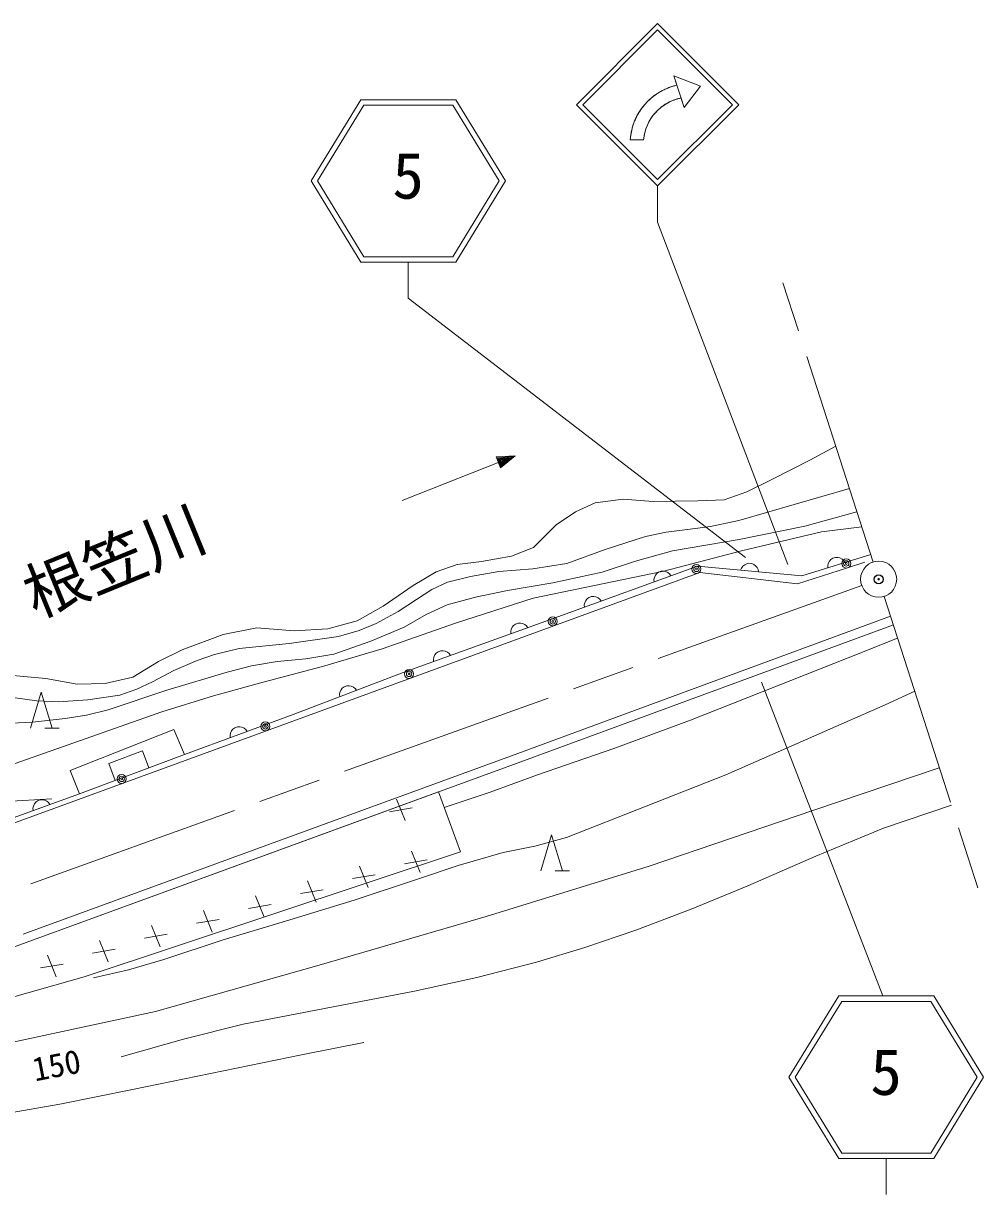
# Model space of a CAD drawing. Units: millimetres, scale not verified. Extents: x 7750 to 680000, y -40250 to 380000.
# Drawn here: x 305439 to 358730, y 249451 to 314479 of the extents above; entities that cross this region are included whole.
import ezdxf
from ezdxf.enums import TextEntityAlignment as Align

# ---------------------------------------------------------------- set-up
doc = ezdxf.new("R2010")
doc.units = ezdxf.units.MM
doc.header["$LTSCALE"] = 1000
doc.header["$PDMODE"] = 32
doc.header["$PDSIZE"] = 500
doc.linetypes.add('CHAIN', pattern=[18.5, 12, -1.5, 3.5, -1.5])
for name, color, linetype, lineweight in [('M-BGD', 7, 'Continuous', 13), ('M-BMK', 2, 'CHAIN', 13), ('M-BMK-SRVR', 3, 'Continuous', 13), ('M-STR-STRC', 7, 'Continuous', 13)]:
    doc.layers.add(name, color=color, linetype=linetype, lineweight=lineweight)
doc.layers.add('M-BMK-HTXT', color=7, linetype='Continuous')
doc.layers.add('M-OTRS', color=6, linetype='Continuous')
doc.styles.add('ＭＳ ゴシック', font='')
doc.styles.get('ＭＳ ゴシック').set_extended_font_data('MS Gothic')

msp = doc.modelspace()

# ---------------------------------------------------------------- linework, layer by layer
at = {"layer": 'M-BGD'}
for p, q in [((349078, 290236), (350524, 291002)), ((326453, 287992), (332728, 290474)), ((332728, 290474), (331680, 290405)), ((331680, 290405), (331915, 289808)), ((332617, 290430), (331740, 290363)), ((331740, 290363), (331931, 289878)), ((332505, 290386), (331799, 290322)), ((331799, 290322), (331946, 289949)), ((332393, 290342), (331858, 290281)), ((331858, 290281), (331961, 290020)), ((331915, 289808), (332728, 290474)), ((332282, 290297), (331917, 290240)), ((331917, 290240), (331976, 290090)), ((331931, 289878), (332617, 290430)), ((331946, 289949), (332505, 290386)), ((331961, 290020), (332393, 290342)), ((331976, 290090), (332282, 290297)), ((332133, 290239), (331977, 290198)), ((331977, 290198), (331991, 290161)), ((331991, 290161), (332133, 290239)), ((347009, 289182), (349078, 290236)), ((345584, 288468), (347009, 289182)), ((344329, 288026), (345584, 288468)), ((336086, 287353), (337172, 287863)), ((337172, 287863), (338732, 288067)), ((338732, 288067), (340394, 287931)), ((340394, 287931), (342871, 287965)), ((342871, 287965), (344329, 288026)), ((335001, 286639), (336086, 287353)), ((333746, 285381), (335001, 286639)), ((330863, 284598), (332525, 284904)), ((332525, 284904), (333746, 285381)), ((352464, 284990), (348648, 283813)), ((350509, 284828), (350356, 284781)), ((350635, 284825), (350509, 284828)), ((350749, 284797), (350635, 284825)), ((328352, 284020), (329506, 284428)), ((329506, 284428), (330863, 284598)), ((342845, 284344), (335107, 281528)), ((348648, 283813), (342845, 284344)), ((345299, 284240), (345248, 284124)), ((345368, 284335), (345299, 284240)), ((345477, 284426), (345368, 284335)), ((345582, 284476), (345477, 284426)), ((345705, 284505), (345582, 284476)), ((345864, 284491), (345705, 284505)), ((345980, 284440), (345864, 284491)), ((346074, 284371), (345980, 284440)), ((346165, 284262), (346074, 284371)), ((346216, 284157), (346165, 284262)), ((351186, 284253), (348396, 283356)), ((350081, 284381), (350078, 284254)), ((350109, 284495), (350081, 284381)), ((350175, 284620), (350109, 284495)), ((350253, 284707), (350175, 284620)), ((350356, 284781), (350253, 284707)), ((350874, 284730), (350749, 284797)), ((350960, 284652), (350874, 284730)), ((351034, 284549), (350960, 284652)), ((352138, 284559), (351186, 284253)), ((342974, 283989), (300227, 268367)), ((327063, 283272), (328352, 284020)), ((340459, 283711), (340437, 283596)), ((340437, 283596), (340440, 283469)), ((340519, 283839), (340459, 283711)), ((340592, 283930), (340519, 283839)), ((340692, 284009), (340592, 283930)), ((340842, 284063), (340692, 284009)), ((340969, 284067), (340842, 284063)), ((341083, 284045), (340969, 284067)), ((341211, 283984), (341083, 284045)), ((341302, 283911), (341211, 283984)), ((341380, 283811), (341302, 283911)), ((348396, 283356), (342974, 283989)), ((346244, 284033), (346216, 284157)), ((325414, 282116), (327063, 283272)), ((336590, 282303), (336568, 282188)), ((336650, 282431), (336590, 282303)), ((336723, 282522), (336650, 282431)), ((336823, 282601), (336723, 282522)), ((336973, 282655), (336823, 282601)), ((337099, 282659), (336973, 282655)), ((337214, 282636), (337099, 282659)), ((337342, 282576), (337214, 282636)), ((337433, 282503), (337342, 282576)), ((337511, 282403), (337433, 282503)), ((323955, 281300), (325414, 282116)), ((336568, 282188), (336571, 282061)), ((316527, 280552), (318392, 280926)), ((318392, 280926), (320462, 280756)), ((322327, 280858), (323955, 281300)), ((335107, 281528), (326521, 278446)), ((332570, 280958), (332509, 280830)), ((332644, 281049), (332570, 280958)), ((332743, 281127), (332644, 281049)), ((332894, 281181), (332743, 281127)), ((332880, 273947), (353567, 281564)), ((333020, 281184), (332894, 281181)), ((333135, 281161), (333020, 281184)), ((333053, 273476), (353740, 281094)), ((333263, 281101), (333135, 281161)), ((333353, 281027), (333263, 281101)), ((333431, 280927), (333353, 281027)), ((314254, 279702), (316527, 280552)), ((320462, 280756), (322327, 280858)), ((332509, 280830), (332487, 280716)), ((332487, 280716), (332489, 280589)), ((312931, 279055), (314254, 279702)), ((328601, 279640), (328450, 279586)), ((328727, 279643), (328601, 279640)), ((328842, 279620), (328727, 279643)), ((311506, 278171), (312931, 279055)), ((328216, 279289), (328193, 279175)), ((328193, 279175), (328196, 279048)), ((328277, 279418), (328216, 279289)), ((328351, 279508), (328277, 279418)), ((328450, 279586), (328351, 279508)), ((328970, 279560), (328842, 279620)), ((329060, 279486), (328970, 279560)), ((329138, 279386), (329060, 279486)), ((326521, 278446), (320401, 276109)), ((304858, 278273), (306690, 278103)), ((306690, 278103), (308420, 277797)), ((308420, 277797), (309980, 277831)), ((309980, 277831), (311506, 278171)), ((323386, 277700), (323236, 277642)), ((323512, 277705), (323386, 277700)), ((323627, 277684), (323512, 277705)), ((323756, 277626), (323627, 277684)), ((305830, 275346), (306430, 277351)), ((306430, 277351), (307030, 275346)), ((323008, 277341), (322988, 277226)), ((322988, 277226), (322993, 277099)), ((323066, 277470), (323008, 277341)), ((323138, 277562), (323066, 277470)), ((323236, 277642), (323138, 277562)), ((323848, 277554), (323756, 277626)), ((323928, 277456), (323848, 277554)), ((320401, 276109), (314375, 273884)), ((306630, 275346), (307430, 275346)), ((308028, 273000), (313788, 275269)), ((313788, 275269), (314375, 273884)), ((316996, 275193), (316937, 275065)), ((317069, 275284), (316996, 275193)), ((317168, 275364), (317069, 275284)), ((317318, 275419), (317168, 275364)), ((317444, 275423), (317318, 275419)), ((317559, 275401), (317444, 275423)), ((317687, 275342), (317559, 275401)), ((317778, 275268), (317687, 275342)), ((317857, 275169), (317778, 275268)), ((316937, 275065), (316915, 274950)), ((316915, 274950), (316919, 274823)), ((305428, 263915), (332880, 273947)), ((314375, 273884), (308557, 271704)), ((312053, 274084), (310179, 273382)), ((312403, 273145), (312053, 274084)), ((305598, 263444), (333053, 273476)), ((310179, 273382), (310529, 272443)), ((308557, 271704), (308028, 273000)), ((308557, 271704), (300093, 268669)), ((328484, 271807), (305598, 263444)), ((306124, 271236), (306050, 271146)), ((306224, 271314), (306124, 271236)), ((306375, 271368), (306224, 271314)), ((306501, 271371), (306375, 271368)), ((306615, 271348), (306501, 271371)), ((306743, 271288), (306615, 271348)), ((306834, 271214), (306743, 271288)), ((306912, 271114), (306834, 271214)), ((326635, 270223), (326150, 271411)), ((329689, 268484), (328484, 271807)), ((305990, 271018), (305967, 270903)), ((305967, 270903), (305970, 270776)), ((306050, 271146), (305990, 271018)), ((325761, 270710), (327024, 270924)), ((334151, 267421), (334751, 269427)), ((334751, 269427), (335351, 267421)), ((308812, 261537), (329689, 268484)), ((326585, 267817), (327848, 268031)), ((327459, 267330), (326974, 268519)), ((324574, 266505), (324088, 267693)), ((334951, 267421), (335751, 267421)), ((321689, 265679), (321203, 266867)), ((323700, 266992), (324963, 267206)), ((318804, 264853), (318318, 266041)), ((320815, 266166), (322077, 266380)), ((317929, 265340), (319192, 265554)), ((315044, 264514), (316307, 264728)), ((315918, 264027), (315433, 265216)), ((313033, 263202), (312548, 264390)), ((299670, 261326), (305598, 263444)), ((305598, 263444), (299670, 261326)), ((310148, 262376), (309663, 263564)), ((312159, 263689), (313422, 263903)), ((307263, 261550), (306778, 262738)), ((309274, 262863), (310537, 263077)), ((306389, 262037), (307652, 262251)), ((295486, 257796), (308812, 261537))]:
    msp.add_line(p, q, dxfattribs=at)
for points in [[(304986, 277032), (306179, 276868), (307373, 276814), (309012, 276928), (310785, 277180), (311734, 277508), (312597, 277919), (313795, 278553), (315079, 279114), (316052, 279445), (317414, 279778), (320192, 280044), (322917, 280433), (324073, 280768), (325017, 281158), (326243, 281831), (327259, 282498), (328106, 283039), (328985, 283452), (330249, 283766), (331829, 284038), (333718, 284199), (335608, 284484), (337734, 285270), (339974, 285982), (341114, 286229), (342305, 286378), (343574, 286547), (345142, 286871), (351283, 288649)], [(303980, 275582), (305944, 275685), (307760, 275885), (308946, 276069), (310142, 276369), (313405, 277454), (316744, 278453), (318101, 278803), (319520, 279048), (321119, 279197), (322668, 279457), (324729, 280185), (326574, 280954), (327788, 281658), (328957, 282192), (330538, 282621), (332300, 282990), (334820, 283424), (337560, 284004), (339419, 284630), (341458, 285194), (345156, 285828), (348811, 286563), (351701, 287355)], [(340978, 284065), (345301, 285197), (349730, 286245), (351970, 286521)], [(288159, 269920), (290101, 270092), (292280, 270393), (295734, 271011), (299459, 271788), (301785, 272374), (303955, 273030), (313128, 276248), (315990, 277145), (318741, 277904), (322031, 278767), (325351, 279747), (329420, 281174), (333737, 282573), (340978, 284065)], [(328798, 270950), (331347, 271787), (333975, 272757), (338204, 274217), (342469, 275799), (351218, 279253), (353961, 280340)], [(309319, 261477), (311268, 261931), (313225, 262495), (316529, 263589), (319978, 264625), (323794, 265794), (327415, 267006), (329559, 267726), (332058, 268448), (333828, 268804), (335575, 269272), (344428, 272763), (353262, 276645), (354906, 277401)], [(271354, 257303), (273507, 256848), (275666, 256495), (279377, 255960), (282986, 255552), (286084, 255494), (289474, 255543), (291668, 255707), (293785, 255974), (303366, 257590), (312766, 259613), (321981, 262217), (331124, 264900), (340164, 267695), (349310, 270793), (356274, 273146)], [(271620, 267100), (274419, 267025), (277041, 266857), (279950, 266654), (282949, 266548), (285271, 266566), (287548, 266689), (291908, 267111), (296131, 267658), (296696, 267918), (297366, 268358), (298175, 268917), (299051, 269399), (300635, 270210), (302263, 270900), (303238, 271127), (304435, 271284), (307014, 271416)], [(310868, 257092), (314332, 258080), (317633, 258911), (327148, 260738), (330612, 261513), (333908, 262355), (336590, 263163), (339432, 264132), (342497, 265290), (345640, 266590), (349412, 268250), (353180, 269795), (356943, 271068)], [(256641, 259888), (259916, 258171), (263425, 256455), (266319, 255299), (269516, 254140), (278773, 251787), (280432, 251601), (282232, 251509), (284447, 251450), (286681, 251500), (290265, 251855), (293847, 252311), (303402, 253761), (307464, 254478), (311493, 255291), (320879, 257211), (324331, 257894)]]:
    msp.add_lwpolyline(points, dxfattribs=at)
for centre, major_axis in [((342795, 284190), (0, -251)), ((342795, 284190), (0, 150)), ((342795, 284190), (0, -50.1)), ((351110, 284492), (0, -251)), ((351110, 284492), (0, 150)), ((351110, 284492), (0, -50.1)), ((334819, 281276), (0, -251)), ((334819, 281276), (0, 150)), ((334819, 281276), (0, -50.1)), ((326844, 278361), (0, -251)), ((326844, 278361), (0, 150)), ((326844, 278361), (0, -50.1)), ((318869, 275447), (0, -251)), ((318869, 275447), (0, 150)), ((318869, 275447), (0, -50.1)), ((310894, 272532), (0, -251)), ((310894, 272532), (0, 150)), ((310894, 272532), (0, -50.1))]:
    msp.add_ellipse(centre, major_axis=major_axis, ratio=0.997486, dxfattribs=at)
at = {"layer": 'M-BMK'}
for p, q in [((352600, 284570), (347597, 300073)), ((351966, 283278), (299778, 264528)), ((353214, 282662), (358645, 265774))]:
    msp.add_line(p, q, dxfattribs=at)
at = {"layer": 'M-BMK-SRVR'}
for major_axis in [(0, -1003), (0, -40.1)]:
    msp.add_ellipse((352907, 283616), major_axis=major_axis, ratio=0.997486, dxfattribs=at)
at = {"layer": 'M-OTRS'}
msp.add_point((352907, 283616), dxfattribs=at)
at = {"layer": 'M-STR-STRC'}
for p, q in [((336139, 309967), (340640, 314479)), ((336493, 309967), (340640, 314124)), ((345141, 309966), (340640, 314479)), ((344787, 309966), (340640, 314124)), ((341547, 311568), (343017, 311003)), ((341547, 311568), (342105, 309815)), ((341547, 311568), (343017, 311003)), ((341547, 311568), (342105, 309815)), ((341713, 311048), (341547, 311568)), ((341547, 311568), (343017, 311003)), ((342105, 309815), (341547, 311568)), ((341547, 311568), (343017, 311003)), ((341054, 310825), (341107, 310849)), ((341107, 310849), (341160, 310872)), ((341160, 310872), (341214, 310893)), ((341214, 310893), (341268, 310914)), ((341268, 310914), (341322, 310935)), ((341322, 310935), (341377, 310954)), ((341377, 310954), (341433, 310972)), ((341433, 310972), (341488, 310989)), ((341488, 310989), (341544, 311005)), ((341544, 311005), (341600, 311020)), ((341600, 311020), (341656, 311034)), ((341713, 311048), (341656, 311034)), ((341713, 311048), (341939, 310336)), ((341713, 311048), (341939, 310336)), ((343017, 311003), (342105, 309815)), ((343017, 311003), (342105, 309815)), ((343017, 311003), (342105, 309815)), ((343017, 311003), (342105, 309815)), ((324165, 310245), (321401, 305733)), ((324165, 310245), (329438, 310245)), ((332202, 305733), (329438, 310245)), ((340103, 310167), (340144, 310207)), ((340144, 310207), (340187, 310247)), ((340187, 310247), (340230, 310286)), ((340230, 310286), (340274, 310324)), ((340274, 310324), (340318, 310362)), ((340318, 310362), (340363, 310399)), ((340363, 310399), (340409, 310434)), ((340409, 310434), (340455, 310470)), ((340455, 310470), (340502, 310504)), ((340502, 310504), (340549, 310537)), ((340549, 310537), (340597, 310570)), ((340597, 310570), (340646, 310602)), ((340646, 310602), (340695, 310633)), ((340695, 310633), (340745, 310663)), ((340745, 310663), (340795, 310692)), ((340795, 310692), (340846, 310721)), ((340846, 310721), (340897, 310748)), ((340897, 310748), (340949, 310775)), ((340949, 310775), (341001, 310800)), ((341001, 310800), (341054, 310825)), ((341465, 310193), (341423, 310176)), ((341507, 310210), (341465, 310193)), ((341549, 310226), (341507, 310210)), ((341591, 310241), (341549, 310226)), ((341634, 310256), (341591, 310241)), ((341677, 310269), (341634, 310256)), ((341720, 310282), (341677, 310269)), ((341764, 310295), (341720, 310282)), ((341807, 310306), (341764, 310295)), ((341851, 310317), (341807, 310306)), ((341895, 310327), (341851, 310317)), ((341939, 310336), (341895, 310327)), ((342105, 309815), (341939, 310336)), ((324333, 309944), (321753, 305733)), ((324333, 309944), (329270, 309944)), ((331850, 305733), (329270, 309944)), ((336139, 309967), (340640, 305454)), ((336493, 309967), (340640, 305809)), ((339599, 309529), (339630, 309579)), ((339630, 309579), (339661, 309627)), ((339661, 309627), (339694, 309676)), ((339694, 309676), (339727, 309724)), ((339727, 309724), (339761, 309771)), ((339761, 309771), (339796, 309817)), ((339796, 309817), (339832, 309863)), ((339832, 309863), (339868, 309909)), ((339868, 309909), (339905, 309953)), ((339905, 309953), (339943, 309997)), ((339943, 309997), (339982, 310041)), ((339982, 310041), (340021, 310083)), ((340021, 310083), (340062, 310125)), ((340062, 310125), (340103, 310167)), ((340544, 309555), (340514, 309522)), ((340575, 309588), (340544, 309555)), ((340606, 309620), (340575, 309588)), ((340639, 309652), (340606, 309620)), ((340671, 309683), (340639, 309652)), ((340640, 305809), (344787, 309966)), ((340640, 305454), (345141, 309966)), ((340704, 309714), (340671, 309683)), ((340738, 309744), (340704, 309714)), ((340772, 309774), (340738, 309744)), ((340807, 309803), (340772, 309774)), ((340842, 309831), (340807, 309803)), ((340878, 309858), (340842, 309831)), ((340914, 309885), (340878, 309858)), ((340951, 309912), (340914, 309885)), ((340988, 309938), (340951, 309912)), ((341026, 309963), (340988, 309938)), ((341064, 309987), (341026, 309963)), ((341102, 310011), (341064, 309987)), ((341141, 310034), (341102, 310011)), ((341180, 310056), (341141, 310034)), ((341220, 310078), (341180, 310056)), ((341260, 310099), (341220, 310078)), ((341300, 310119), (341260, 310099)), ((341341, 310139), (341300, 310119)), ((341382, 310158), (341341, 310139)), ((341423, 310176), (341382, 310158)), ((339282, 308844), (339301, 308899)), ((339301, 308899), (339321, 308954)), ((339321, 308954), (339342, 309008)), ((339342, 309008), (339363, 309062)), ((339363, 309062), (339386, 309116)), ((339386, 309116), (339409, 309169)), ((339409, 309169), (339434, 309222)), ((339434, 309222), (339459, 309274)), ((339459, 309274), (339485, 309326)), ((339485, 309326), (339512, 309378)), ((339512, 309378), (339541, 309429)), ((339541, 309429), (339569, 309479)), ((339569, 309479), (339599, 309529)), ((340113, 308922), (340093, 308881)), ((340133, 308963), (340113, 308922)), ((340153, 309003), (340133, 308963)), ((340175, 309043), (340153, 309003)), ((340197, 309082), (340175, 309043)), ((340220, 309121), (340197, 309082)), ((340243, 309160), (340220, 309121)), ((340267, 309198), (340243, 309160)), ((340292, 309236), (340267, 309198)), ((340318, 309273), (340292, 309236)), ((340344, 309310), (340318, 309273)), ((340371, 309347), (340344, 309310)), ((340398, 309383), (340371, 309347)), ((340426, 309418), (340398, 309383)), ((340454, 309453), (340426, 309418)), ((340484, 309488), (340454, 309453)), ((340514, 309522), (340484, 309488)), ((339140, 308221), (339148, 308278)), ((339148, 308278), (339157, 308336)), ((339157, 308336), (339167, 308393)), ((339167, 308393), (339178, 308450)), ((339178, 308450), (339190, 308507)), ((339190, 308507), (339203, 308564)), ((339203, 308564), (339217, 308621)), ((339217, 308621), (339232, 308677)), ((339232, 308677), (339248, 308733)), ((339248, 308733), (339265, 308789)), ((339265, 308789), (339282, 308844)), ((339892, 308235), (339885, 308191)), ((339900, 308280), (339892, 308235)), ((339909, 308324), (339900, 308280)), ((339919, 308368), (339909, 308324)), ((339929, 308412), (339919, 308368)), ((339940, 308456), (339929, 308412)), ((339952, 308500), (339940, 308456)), ((339965, 308543), (339952, 308500)), ((339979, 308587), (339965, 308543)), ((339993, 308629), (339979, 308587)), ((340008, 308672), (339993, 308629)), ((340023, 308715), (340008, 308672)), ((340040, 308757), (340023, 308715)), ((340057, 308799), (340040, 308757)), ((340075, 308840), (340057, 308799)), ((340093, 308881), (340075, 308840)), ((339120, 308008), (339122, 308047)), ((339863, 308007), (339120, 308008)), ((339120, 308008), (339863, 308007)), ((339122, 308047), (339127, 308105)), ((339127, 308105), (339133, 308163)), ((339133, 308163), (339140, 308221)), ((339868, 308056), (339863, 308011)), ((339873, 308101), (339868, 308056)), ((339878, 308146), (339873, 308101)), ((339885, 308191), (339878, 308146)), ((321401, 305733), (324165, 301221)), ((321753, 305733), (324333, 301522)), ((329270, 301522), (331850, 305733)), ((329438, 301221), (332202, 305733)), ((340640, 305454), (340640, 303449)), ((340640, 303449), (347864, 284432)), ((324165, 301221), (329438, 301221)), ((324333, 301522), (329270, 301522)), ((326802, 301221), (326802, 299216)), ((326802, 299216), (345522, 284824)), ((346401, 277903), (353133, 260481)), ((350693, 260481), (347928, 255969)), ((350860, 260180), (348280, 255969)), ((350693, 260481), (355965, 260481)), ((350860, 260180), (355798, 260180)), ((358378, 255969), (355798, 260180)), ((358730, 255969), (355965, 260481)), ((347928, 255969), (350693, 251457)), ((348280, 255969), (350860, 251757)), ((355798, 251757), (358378, 255969)), ((355965, 251457), (358730, 255969)), ((350860, 251757), (355798, 251757)), ((350693, 251457), (355965, 251457)), ((353329, 251457), (353329, 249451))]:
    msp.add_line(p, q, dxfattribs=at)
for major_axis, start_param, end_param in [((0, -3336), 3.361995, 4.647755), ((0, -2592), 3.336468, 4.629661)]:
    msp.add_ellipse((342440, 307793), major_axis=major_axis, ratio=0.997486, start_param=start_param, end_param=end_param, dxfattribs=at)

# ---------------------------------------------------------------- texts
at = {"layer": 'M-BGD', "style": 'ＭＳ ゴシック'}
msp.add_text('150', height=1320, rotation=10.927, dxfattribs=at).set_placement((306152, 255344), align=Align.BOTTOM_LEFT)
at = {"layer": 'M-BMK-HTXT', "style": 'ＭＳ ゴシック'}
msp.add_text('根笠川', height=2566, rotation=22.25, dxfattribs=at).set_placement((306402, 280732), align=Align.BOTTOM_LEFT)
at = {"layer": 'M-STR-STRC', "style": 'ＭＳ ゴシック'}
for p in [(324176, 303979), (350704, 254214)]:
    msp.add_text(' 5', height=2566, dxfattribs=at).set_placement(p, align=Align.BOTTOM_LEFT)

doc.saveas('drawing.dxf')
